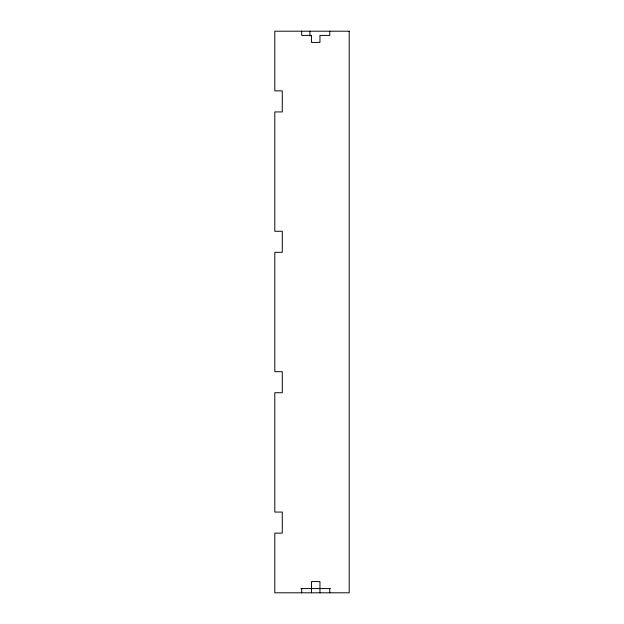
<?xml version="1.0" encoding="UTF-8"?>
<svg xmlns="http://www.w3.org/2000/svg" width="624" height="624" viewBox="0 0 624 624"><rect width="100%" height="100%" fill="white"/><g stroke="black" fill="none" stroke-linecap="round" stroke-linejoin="round"><path stroke-width="0.94" d="M311.415 35.412L311.532 42.432L319.956 42.432L319.956 35.412L329.784 35.412L329.784 31.2M311.532 35.412L301.704 35.412L301.704 31.2M300.901 588.588L330.338 588.588M329.784 588.588L329.784 592.8M319.956 592.8L319.956 581.568L311.532 581.568L311.532 592.8M309.894 31.2L309.894 36.013M301.704 588.588L301.704 592.8M349.206 31.2L274.794 31.2L274.794 90.87L282.282 90.87L282.282 111.93L274.794 111.93L274.794 231.27L282.282 231.27L282.282 252.33L274.794 252.33L274.794 371.67L282.282 371.67L282.282 392.73L274.794 392.73L274.794 512.07L282.282 512.07L282.282 533.13L274.794 533.13L274.794 592.8L349.206 592.8L349.206 31.2"/></g></svg>
